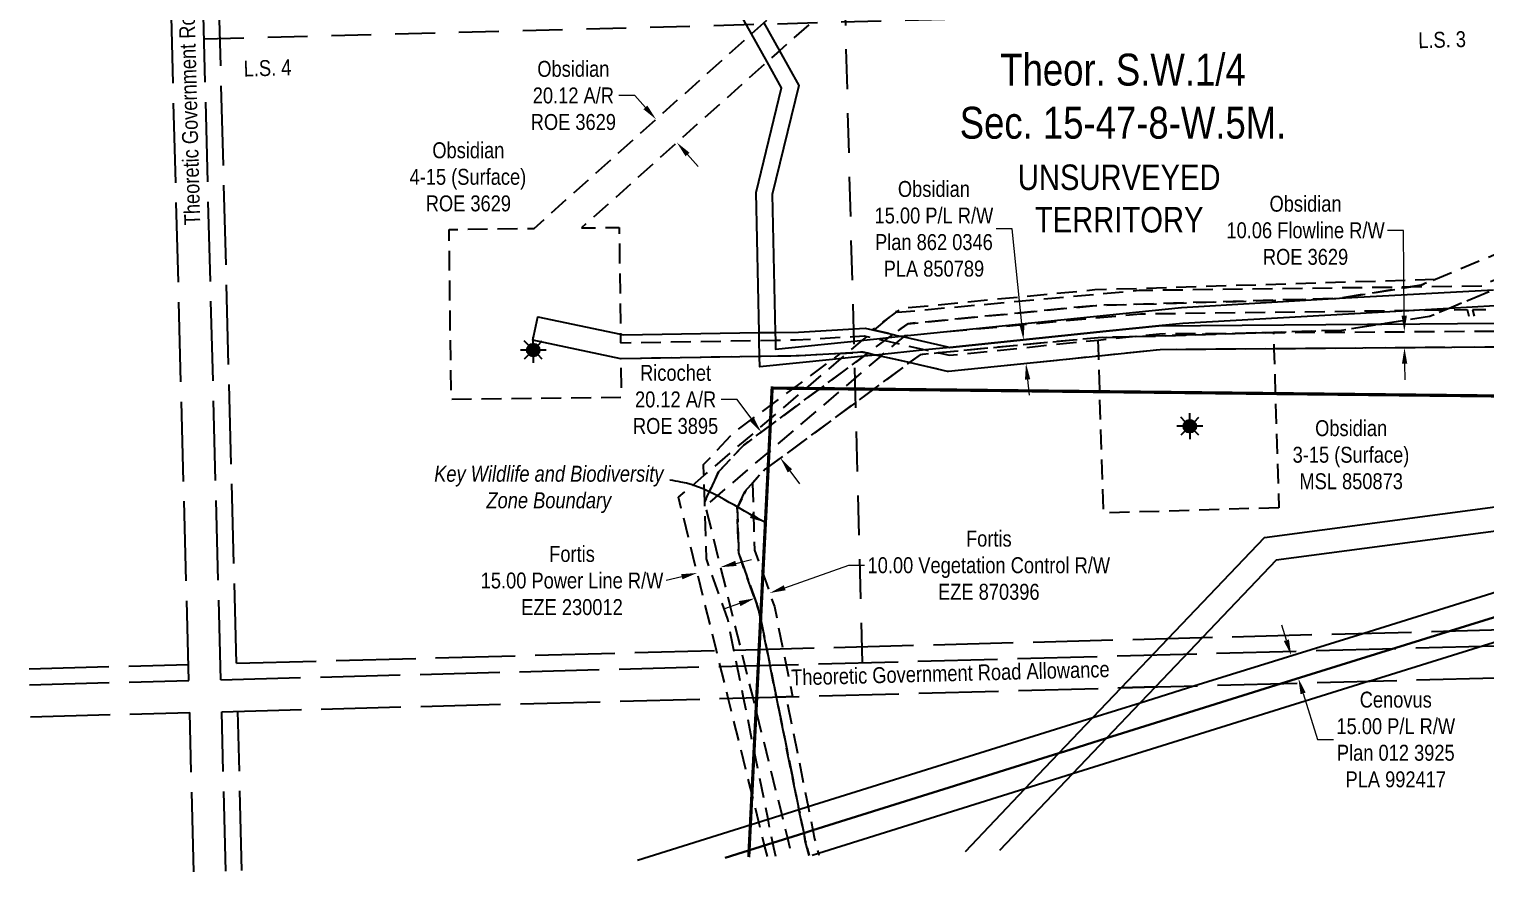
# Model space of a CAD drawing. Extents: x 627317 to 631716, y 5879068 to 5881748.
# Drawn here: x 627341 to 628254, y 5879068 to 5879597 of the extents above; entities that cross this region are included whole.
import ezdxf
from ezdxf.enums import TextEntityAlignment as Align

# ---------------------------------------------------------------- set-up
doc = ezdxf.new("R2010")
doc.units = 0
doc.header["$LTSCALE"] = 5
doc.header["$PDMODE"] = 35
doc.header["$PDSIZE"] = 5
for name, pattern in [('DASHDOT2', [12.7, 6.35, -3.175, 0, -3.175]), ('foc-ACCESSROAD', [3.75, 2.5, -1.25]), ('foc-FLOWLINE', [3.75, 2.5, -1.25]), ('foc-LSD', [8, 5, -3]), ('foc-UNSURVEYED', [12.5, 10, -2.5])]:
    doc.linetypes.add(name, pattern=pattern)
doc.layers.get('Defpoints').update_dxf_attribs({"color": 9})
for name, color, linetype in [('AS-WILDLIFE', 131, 'DASHDOT2'), ('C-AR', 13, 'foc-ACCESSROAD'), ('C-RW', 13, 'Continuous'), ('C-SYMBOL', 7, 'Continuous'), ('C-WS', 13, 'foc-ACCESSROAD'), ('C-WS-S', 8, 'Continuous'), ('F-AR', 190, 'foc-ACCESSROAD'), ('F-EZE', 190, 'foc-FLOWLINE'), ('F-RW', 190, 'Continuous'), ('L-ROAD-T', 7, 'Continuous'), ('L-SECTION-LSD', 7, 'foc-LSD'), ('L-UNS-T', 3, 'Continuous'), ('L-USEC', 7, 'foc-UNSURVEYED')]:
    doc.layers.add(name, color=color, linetype=linetype)
for name, color, linetype, lineweight in [('C-AR-T', 13, 'Continuous', 9), ('C-EZE-T', 13, 'Continuous', 9), ('C-RW-T', 13, 'Continuous', 9), ('C-WS-T', 13, 'Continuous', 9), ('F-AR-T', 190, 'Continuous', 9), ('F-EZE-T', 190, 'Continuous', 9), ('F-RW-T', 190, 'Continuous', 9)]:
    doc.layers.add(name, color=color, linetype=linetype, lineweight=lineweight)
doc.styles.add('100L', font='ARIALN.TTF', dxfattribs={"height": 11})
doc.styles.add('175L', font='ARIALN.TTF', dxfattribs={"height": 20})
doc.styles.add('240', font='ARIALN.TTF', dxfattribs={"height": 30})
doc.styles.add('80CG', font='ARIALN.TTF', dxfattribs={"height": 10})
doc.styles.add('80L', font='ARIALN.TTF', dxfattribs={"height": 10})
doc.dimstyles.new('Compass 5 000', dxfattribs={"dimscale": 5, "dimtxt": 9, "dimasz": 2, "dimexe": 0.2, "dimexo": 0.0625, "dimgap": 0.5, "dimtad": 0, "dimtih": 1, "dimtoh": 1, "dimzin": 0, "dimdsep": 46, "dimtxsty": '80CG', "dimcen": 0.1, "dimse1": 1, "dimse2": 1, "dimclrd": 256, "dimclrt": 256, "dimaunit": 1, "dimadec": 4, "dimazin": 0, "dimtfac": 0.06, "dimtofl": 0, "dimtmove": 0, "dimatfit": 1, "dimfxl": 0.2, "dimtolj": 1, "dimtzin": 0, "dimlwd": -1, "dimarcsym": 0})

# ---------------------------------------------------------------- blocks, each defined once
blk = doc.blocks.new('GAS')
h = blk.add_hatch(color=255)
h.dxf.hatch_style = 1
edge = h.paths.add_edge_path()
edge.add_arc((0, 0), 0.9, 0, 360)
for p, q in [((-0.81, 0), (-1.62, 0)), ((-0.57, 0.57), (-1.14, 1.14)), ((0, 0.81), (0, 1.62)), ((0.57, 0.57), (1.14, 1.14)), ((1.62, 0), (0.81, 0)), ((-0.57, -0.57), (-1.14, -1.14)), ((0, -0.81), (0, -1.62)), ((1.14, -1.14), (0.57, -0.57))]:
    blk.add_line(p, q)
blk.add_circle((0, 0), 0.8)
blk = doc.blocks.new('*D430')
at = {"layer": 'Defpoints', "color": 0, "transparency": 16777216}
for p in [(627774.35, 5879260.71), (627759.79, 5879257.1), (627760.06, 5879256.01)]:
    blk.add_point(p, dxfattribs=at)
at = {"layer": 'F-EZE-T', "transparency": 16777216}
for p, q in [((627784.33, 5879262.01), (627794.04, 5879264.41)), ((627750.35, 5879253.6), (627740.64, 5879251.2))]:
    blk.add_line(p, q, dxfattribs=at)
for points in [[(627783.93, 5879263.63), (627784.73, 5879260.39), (627774.62, 5879259.61)], [(627749.95, 5879255.22), (627750.75, 5879251.99), (627760.06, 5879256.01)]]:
    blk.add_solid(points, dxfattribs=at)
at = {"layer": 'F-EZE-T', "transparency": 16777216, "insert": (627681.5, 5879251.2), "char_height": 10, "attachment_point": 5, "style": '80CG'}
blk.add_mtext('\\A1;Fortis\\P15.00 Power Line R/W\\PEZE 230012', dxfattribs=at)
blk = doc.blocks.new('*D433')
at = {"layer": 'Defpoints', "color": 0, "transparency": 16777216}
for p in [(627794.03, 5879245.87), (627803.47, 5879249.18), (627805.51, 5879243.38)]:
    blk.add_point(p, dxfattribs=at)
at = {"layer": 'F-EZE-T', "transparency": 16777216}
for p, q in [((627814.94, 5879246.7), (627855.09, 5879260.79)), ((627855.09, 5879260.79), (627865.09, 5879260.79)), ((627786.63, 5879236.75), (627777.2, 5879233.44))]:
    blk.add_line(p, q, dxfattribs=at)
for points in [[(627814.39, 5879248.27), (627815.5, 5879245.12), (627805.51, 5879243.38)], [(627786.08, 5879238.32), (627787.18, 5879235.18), (627796.07, 5879240.07)]]:
    blk.add_solid(points, dxfattribs=at)
at = {"layer": 'F-EZE-T', "transparency": 16777216, "insert": (627943.02, 5879260.79), "char_height": 10, "attachment_point": 5, "style": '80CG'}
blk.add_mtext('\\A1;Fortis\\P10.00 Vegetation Control R/W\\PEZE 870396', dxfattribs=at)
blk = doc.blocks.new('*D446')
at = {"layer": 'C-RW-T', "transparency": 16777216}
for p, q in [((627957.65, 5879471.88), (627947.65, 5879471.88)), ((627963.78, 5879412.24), (627957.65, 5879471.88)), ((627967.36, 5879377.45), (627968.39, 5879367.5))]:
    blk.add_line(p, q, dxfattribs=at)
for points in [[(627965.44, 5879412.41), (627962.13, 5879412.06), (627964.81, 5879402.29)], [(627969.02, 5879377.62), (627965.7, 5879377.28), (627966.34, 5879387.39)]]:
    blk.add_solid(points, dxfattribs=at)
at = {"layer": 'Defpoints', "color": 0, "transparency": 16777216}
for p in [(627942.16, 5879399.96), (627943.69, 5879385.07), (627966.34, 5879387.39)]:
    blk.add_point(p, dxfattribs=at)
at = {"layer": 'C-RW-T', "transparency": 16777216, "insert": (627908.57, 5879471.88), "char_height": 10, "attachment_point": 5, "style": '80CG'}
blk.add_mtext('\\A1;Obsidian\\P15.00 P/L R/W\\PPlan 862 0346\\PPLA 850789', dxfattribs=at)
blk = doc.blocks.new('*D455')
at = {"layer": 'Defpoints', "color": 0, "transparency": 16777216}
for p in [(628137.22, 5879189.93), (628056.6, 5879180.4), (628061.08, 5879166.1)]:
    blk.add_point(p, dxfattribs=at)
at = {"layer": 'F-RW-T', "transparency": 16777216}
for p, q in [((628129.75, 5879213.78), (628126.76, 5879223.33)), ((628140.21, 5879180.39), (628149.27, 5879151.44)), ((628149.27, 5879151.44), (628159.27, 5879151.44))]:
    blk.add_line(p, q, dxfattribs=at)
for points in [[(628131.34, 5879214.28), (628128.16, 5879213.29), (628132.74, 5879204.24)], [(628141.8, 5879180.89), (628138.61, 5879179.89), (628137.22, 5879189.93)]]:
    blk.add_solid(points, dxfattribs=at)
at = {"layer": 'F-RW-T', "transparency": 16777216, "insert": (628198.36, 5879151.44), "char_height": 10, "attachment_point": 5, "style": '80CG'}
blk.add_mtext('\\A1;Cenovus\\P15.00 P/L R/W\\PPlan 012 3925\\PPLA 992417', dxfattribs=at)
blk = doc.blocks.new('*D464')
at = {"layer": 'Defpoints', "color": 0, "transparency": 16777216}
for p in [(627800.19, 5879344.37), (627804.84, 5879347.81), (627816.88, 5879331.53)]:
    blk.add_point(p, dxfattribs=at)
at = {"layer": 'F-AR-T', "transparency": 16777216}
for p, q in [((627785.05, 5879364.83), (627775.05, 5879364.83)), ((627794.24, 5879352.41), (627785.05, 5879364.83)), ((627818.19, 5879320.06), (627824.14, 5879312.02))]:
    blk.add_line(p, q, dxfattribs=at)
for points in [[(627795.58, 5879353.4), (627792.9, 5879351.42), (627800.19, 5879344.37)], [(627819.53, 5879321.05), (627816.85, 5879319.06), (627812.24, 5879328.09)]]:
    blk.add_solid(points, dxfattribs=at)
at = {"layer": 'F-AR-T', "transparency": 16777216, "insert": (627746.48, 5879364.83), "char_height": 10, "attachment_point": 5, "style": '80CG'}
blk.add_mtext('\\A1;Ricochet\\P20.12 A/R\\PROE 3895', dxfattribs=at)
blk = doc.blocks.new('*D481')
at = {"layer": 'C-AR-T', "transparency": 16777216}
for p, q in [((627720.88, 5879555.56), (627710.88, 5879555.56)), ((627727.54, 5879548.1), (627720.88, 5879555.56)), ((627753.96, 5879518.58), (627760.63, 5879511.13))]:
    blk.add_line(p, q, dxfattribs=at)
for points in [[(627728.79, 5879549.22), (627726.3, 5879546.99), (627734.21, 5879540.65)], [(627755.21, 5879519.69), (627752.72, 5879517.47), (627747.3, 5879526.03)]]:
    blk.add_solid(points, dxfattribs=at)
at = {"layer": 'Defpoints', "color": 0, "transparency": 16777216}
for p in [(627738.87, 5879544.82), (627734.21, 5879540.65), (627751.95, 5879530.2)]:
    blk.add_point(p, dxfattribs=at)
at = {"layer": 'C-AR-T', "transparency": 16777216, "insert": (627682.33, 5879555.56), "char_height": 10, "attachment_point": 5, "style": '80CG'}
blk.add_mtext('\\A1;Obsidian\\P20.12 A/R\\PROE 3629', dxfattribs=at)
blk = doc.blocks.new('*D482')
at = {"layer": 'C-EZE-T', "transparency": 16777216}
for p, q in [((628203.24, 5879470.94), (628193.24, 5879470.94)), ((628203.66, 5879417.38), (628203.24, 5879470.94)), ((628203.9, 5879387.26), (628203.98, 5879377.26))]:
    blk.add_line(p, q, dxfattribs=at)
for points in [[(628205.33, 5879417.4), (628202, 5879417.37), (628203.74, 5879407.38)], [(628205.57, 5879387.27), (628202.23, 5879387.25), (628203.82, 5879397.26)]]:
    blk.add_solid(points, dxfattribs=at)
at = {"layer": 'Defpoints', "color": 0, "transparency": 16777216}
for p in [(628204.5, 5879407.39), (628203.82, 5879397.26), (628204.58, 5879397.27)]:
    blk.add_point(p, dxfattribs=at)
at = {"layer": 'C-EZE-T', "transparency": 16777216, "insert": (628141.75, 5879470.94), "char_height": 10, "attachment_point": 5, "style": '80CG'}
blk.add_mtext('\\A1;Obsidian\\P10.06 Flowline R/W\\PROE 3629', dxfattribs=at)

msp = doc.modelspace()

# ---------------------------------------------------------------- linework, layer by layer
at = {"layer": 'C-AR', "flags": 128}
for points in [[(627809.45, 5879078.13), (627808.113, 5879083.42), (627807.458, 5879086.672), (627804.478, 5879101.471), (627789.143, 5879177.607), (627783.097, 5879207.622), (627779.201, 5879226.974), (627765.922, 5879264.778), (627764.795, 5879300.757), (627773.492, 5879319.398), (627789.226, 5879336.255), (627864.49, 5879391.962), (627867.061, 5879393.864), (627877.753, 5879401.778), (627880.343, 5879403.695), (627881.736, 5879404.726), (627882.961, 5879405.633), (627892.1, 5879412.397), (628010.073, 5879423.796), (628162.991, 5879428.357), (628214.373, 5879436.604), (628223.222, 5879440.302), (628259.8, 5879455.59), (628279.729, 5879463.92), (628454.881, 5879553.495), (628456.003, 5879554.234), (628774.213, 5879764.052), (628817.68, 5879795.855), (628846.607, 5879817.02), (628817.339, 5879816.264), (628250.723, 5879801.649), (628086.565, 5879797.414), (628054.394, 5879796.585), (627979.923, 5879792.613), (627753.087, 5879780.521), (627704.794, 5879782.204), (627696.469, 5879782.494), (627683.337, 5879782.952), (627639.745, 5879784.472), (627613.053, 5879779.522), (627584.77, 5879778.792), (627496.407, 5879776.516), (627468.018, 5879769.178), (627446.267, 5879755.703), (627445.65, 5879779.144), (627455.499, 5879785.247), (627459.969, 5879788.016), (627493.575, 5879796.701), (627562.406, 5879798.475), (627610.932, 5879799.726), (627638.234, 5879804.79), (627667.056, 5879803.785), (627680.188, 5879803.327), (627683.323, 5879803.217), (627726.687, 5879801.705), (627752.899, 5879800.791), (627979.212, 5879812.856), (627989.737, 5879813.416), (628053.593, 5879816.822), (628085.854, 5879817.654), (628250.192, 5879821.894), (628816.619, 5879836.503), (628868.739, 5879837.85), (628884.327, 5879838.238), (628897.306, 5879838.561), (628923.023, 5879839.201), (629055.307, 5879842.496), (629066.398, 5879842.773), (629072.829, 5879842.932), (629075.35, 5879842.995), (629080.562, 5879843.125), (629085.463, 5879843.247), (629109.176, 5879843.838), (629128.434, 5879844.007), (629142.888, 5879844.134), (629155.295, 5879844.243)], [(629155.831, 5879823.733), (629149.764, 5879823.711), (629108.797, 5879823.569), (629085.992, 5879823.001), (629075.963, 5879822.752), (629071.651, 5879822.644), (629063.933, 5879822.452), (629055.836, 5879822.25), (628882.141, 5879817.924), (628835.218, 5879783.592), (628818.213, 5879771.15), (628785.774, 5879747.415), (628476.334, 5879543.38), (628465.097, 5879535.972), (628456.412, 5879531.529), (628288.258, 5879445.534), (628260.369, 5879433.878), (628259.696, 5879433.596), (628231.831, 5879421.95), (628219.604, 5879416.84), (628189.522, 5879412.144), (628164.473, 5879408.235), (628121.606, 5879406.857), (628110.583, 5879406.592), (628031.152, 5879404.172), (628011.588, 5879403.576), (627911.629, 5879394.077), (627899.882, 5879392.961), (627893.118, 5879387.954), (627802.764, 5879321.08), (627794.7, 5879312.44), (627790.487, 5879307.926), (627785.187, 5879296.568), (627786.067, 5879268.539), (627798.776, 5879232.355), (627803.647, 5879208.167), (627809.692, 5879178.152), (627823.911, 5879107.558), (627826.891, 5879092.76), (627827.87, 5879087.901), (627830.206, 5879078.681)]]:
    msp.add_lwpolyline(points, dxfattribs=at)
at = {"layer": 'C-RW'}
for points in [[(628260.64, 5879423.566), (628231.831, 5879421.95), (628064.722, 5879412.583), (628049.744, 5879411.04), (628016.745, 5879407.638), (627918.642, 5879397.538), (627903.339, 5879395.962), (627872.028, 5879392.738), (627864.49, 5879391.962), (627844.947, 5879389.949), (627799.36, 5879385.255), (627799.222, 5879391.795), (627799.01, 5879401.861), (627798.906, 5879406.787), (627797.052, 5879494.657), (627813.025, 5879560.472), (627803.919, 5879576.703), (627794.085, 5879594.233), (627705.596, 5879751.97)], [(627801.768, 5879601.11), (627811.603, 5879583.578), (627823.74, 5879561.944), (627807.143, 5879493.558), (627808.971, 5879406.948), (627809.074, 5879402.022), (627809.194, 5879396.362), (627872.759, 5879402.913), (627880.343, 5879403.694), (627888.017, 5879404.485), (628063.937, 5879422.62), (628162.993, 5879428.324), (628259.697, 5879433.595)], [(628261.318, 5879397.712), (628121.917, 5879396.614), (628050.567, 5879396.05), (628048.292, 5879395.843), (628011.938, 5879392.084), (627917.724, 5879382.396), (627917.179, 5879382.497), (627893.118, 5879387.954), (627872.028, 5879392.738), (627869.291, 5879393.36), (627867.061, 5879393.864), (627864.095, 5879394.535), (627850.033, 5879393.713), (627824.12, 5879392.204), (627822.086, 5879392.161), (627799.222, 5879391.795), (627712.103, 5879390.402), (627656.895, 5879402.128), (627660.009, 5879416.796), (627711.918, 5879405.771), (627713.561, 5879405.422), (627798.906, 5879406.787), (627808.971, 5879406.948), (627823.547, 5879407.182), (627865.352, 5879409.627), (627870.086, 5879408.552), (627882.961, 5879405.633), (627885.356, 5879405.089), (627888.017, 5879404.485), (627916.261, 5879398.079), (627918.642, 5879397.538), (628016.745, 5879407.638), (628049.744, 5879411.04), (628180.582, 5879412.074), (628189.522, 5879412.144), (628260.925, 5879412.709)]]:
    msp.add_lwpolyline(points, dxfattribs=at)
at = {"layer": 'C-WS', "flags": 128}
for points in [[(628476.547, 5879531.535), (628477.165, 5879497.128), (628508.911, 5879497.699), (628539.684, 5879532.43), (628645.99, 5879607.81), (628864.287, 5879732.503), (628869.558, 5879735.514), (628886.106, 5879744.966), (628888.144, 5879746.13), (628893.137, 5879737.389), (628885.577, 5879733.072), (628880.766, 5879730.323), (628874.551, 5879726.773), (628856.103, 5879716.235), (628651.41, 5879599.314), (628546.451, 5879524.888), (628515.2, 5879489.617), (628515.599, 5879467.455), (628516.972, 5879391.081), (628410.245, 5879389.163), (628409.756, 5879416.359), (628409.721, 5879418.359), (628407.302, 5879416.98), (628375.104, 5879398.616), (628318.881, 5879398.172), (628303.189, 5879398.048), (628261.318, 5879397.712), (628121.917, 5879396.614), (628050.567, 5879396.05), (628048.292, 5879395.843), (628011.938, 5879392.084), (627917.724, 5879382.396), (627917.179, 5879382.497), (627893.118, 5879387.954), (627872.028, 5879392.738), (627869.291, 5879393.36), (627867.061, 5879393.864), (627864.095, 5879394.535), (627850.033, 5879393.713), (627824.12, 5879392.204), (627822.086, 5879392.161), (627799.222, 5879391.795), (627712.103, 5879390.402), (627712.397, 5879366.078), (627605.66, 5879364.79), (627605.183, 5879404.395), (627604.373, 5879471.527), (627657.691, 5879472.17), (627794.085, 5879594.233), (627801.768, 5879601.11), (627981.015, 5879761.523), (628007.891, 5879762.466), (628011.664, 5879762.599), (627811.603, 5879583.578), (627803.919, 5879576.703), (627687.502, 5879472.529), (627711.108, 5879472.814), (627711.918, 5879405.771), (627711.982, 5879400.467), (627799.01, 5879401.861), (627809.074, 5879402.022), (627821.712, 5879402.224), (627864.728, 5879404.739), (627872.759, 5879402.913), (627877.753, 5879401.778), (627903.339, 5879395.962), (627911.629, 5879394.077), (627918.34, 5879392.552), (628011.631, 5879402.161), (628031.152, 5879404.172), (628050.009, 5879406.114), (628110.583, 5879406.592), (628121.607, 5879406.819), (628261.054, 5879407.781), (628291.069, 5879408.018), (628306.761, 5879408.142), (628372.399, 5879408.66), (628409.514, 5879429.83), (628409.477, 5879431.898), (628408.329, 5879495.786), (628408.709, 5879495.896), (628457.036, 5879496.765), (628456.612, 5879520.394), (628456.412, 5879531.529), (628456.003, 5879554.234), (628774.213, 5879764.052), (628817.68, 5879795.855), (628817.893, 5879783.13), (628835.218, 5879783.592), (628818.213, 5879771.15), (628785.774, 5879747.415), (628476.334, 5879543.38), (628476.547, 5879531.535)], [(628124.955, 5879296.913), (628014.941, 5879293.561), (628011.938, 5879392.084), (628011.631, 5879402.161), (628011.588, 5879403.576), (628031.152, 5879404.172), (628110.583, 5879406.592), (628121.607, 5879406.819), (628121.917, 5879396.614), (628124.955, 5879296.913)]]:
    msp.add_lwpolyline(points, close=True, dxfattribs=at)
at = {"layer": 'F-AR', "flags": 128}
msp.add_lwpolyline([(627809.449, 5879078.13), (627808.113, 5879083.42), (627807.458, 5879086.672), (627804.477, 5879101.471), (627789.142, 5879177.607), (627783.099, 5879207.622), (627779.201, 5879226.974), (627765.922, 5879264.778), (627764.795, 5879300.757), (627773.492, 5879319.398), (627789.226, 5879336.255), (627864.49, 5879391.962), (627867.061, 5879393.864), (627877.753, 5879401.778), (627880.343, 5879403.694), (627881.736, 5879404.725), (627882.961, 5879405.633), (627892.1, 5879412.397), (628010.073, 5879423.796), (628162.993, 5879428.324), (628214.373, 5879436.604), (628223.222, 5879440.302), (628259.8, 5879455.59), (628279.729, 5879463.92), (628454.881, 5879553.494), (628456.003, 5879554.234), (628456.412, 5879531.529), (628288.258, 5879445.534), (628260.369, 5879433.878), (628259.697, 5879433.595), (628231.831, 5879421.95), (628219.604, 5879416.84), (628189.522, 5879412.144), (628164.472, 5879408.234), (628121.607, 5879406.819), (628110.583, 5879406.592), (628031.152, 5879404.172), (628011.588, 5879403.576), (627911.629, 5879394.077), (627899.882, 5879392.961), (627893.118, 5879387.954), (627802.764, 5879321.08), (627794.7, 5879312.44), (627790.487, 5879307.926), (627785.187, 5879296.568), (627786.067, 5879268.539), (627798.776, 5879232.355), (627803.646, 5879208.168), (627809.691, 5879178.153), (627823.911, 5879107.558), (627826.891, 5879092.76), (627827.87, 5879087.901), (627830.206, 5879078.681)], dxfattribs=at)
at = {"layer": 'F-EZE', "flags": 128}
for points in [[(627804.094, 5879077.987), (627802.342, 5879085.069), (627798.73, 5879099.671), (627779.512, 5879177.351), (627772.098, 5879207.33), (627748.313, 5879303.486), (627764.283, 5879317.11), (627850.306, 5879390.501), (627854.368, 5879393.967), (627863.768, 5879401.987), (627866.518, 5879404.333), (627871.175, 5879408.305), (627880.48, 5879416.245), (627883.038, 5879418.263), (627882.629, 5879419.278), (627885.484, 5879420.229), (627885.766, 5879419.56), (628037.333, 5879433.404), (628207.851, 5879435.555), (628252.559, 5879436.122), (628260.21, 5879439.954), (628456.292, 5879538.17), (628469.026, 5879544.549), (628782.92, 5879751.523), (628831.917, 5879783.504), (628861.398, 5879802.747), (628884.75, 5879817.989), (628914.847, 5879837.635), (628914.432, 5879838.988), (628913.004, 5879843.648), (628915.872, 5879844.527), (628917.458, 5879839.352), (628921.199, 5879841.814), (628923.011, 5879839.18), (628929.446, 5879829.278), (628923.094, 5879825.099), (628913.29, 5879818.7), (628860.54, 5879784.268), (628791.486, 5879739.197), (628476.547, 5879531.535), (628456.591, 5879521.546), (628286.81, 5879436.555), (628277.76, 5879432.002), (628260.645, 5879423.393), (628256.209, 5879421.162), (628246.434, 5879421.038), (628247.82, 5879415.775), (628244.919, 5879415.011), (628243.342, 5879420.999), (628229.126, 5879420.819), (628206.582, 5879420.534), (628038.111, 5879418.407), (627890.191, 5879404.741), (627889.438, 5879404.163), (627884.772, 5879400.182), (627876.599, 5879393.209), (627875.203, 5879392.018), (627765.106, 5879298.088), (627787.454, 5879207.738), (627794.868, 5879177.759), (627813.076, 5879104.165), (627816.688, 5879089.563), (627819.451, 5879078.395)], [(627830.206, 5879078.681), (627827.87, 5879087.901), (627826.891, 5879092.76), (627823.911, 5879107.558), (627809.692, 5879178.152), (627815.783, 5879178.314), (627829.671, 5879109.363), (627832.652, 5879094.564), (627833.726, 5879089.232), (627836.082, 5879079.931), (627836.358, 5879078.844)]]:
    msp.add_lwpolyline(points, dxfattribs=at)
for points in [[(628214.373, 5879436.604), (628162.993, 5879428.324), (628010.073, 5879423.796), (627892.1, 5879412.397), (627882.961, 5879405.633), (627870.086, 5879408.552), (627888.377, 5879422.09), (628009.439, 5879433.788), (628223.222, 5879440.302), (628214.373, 5879436.604)], [(627773.492, 5879319.398), (627764.795, 5879300.757), (627764.068, 5879323.965), (627782.536, 5879343.752), (627844.947, 5879389.949), (627850.033, 5879393.713), (627864.095, 5879394.535), (627867.061, 5879393.864), (627864.49, 5879391.962), (627789.226, 5879336.255), (627773.492, 5879319.398)], [(627819.842, 5879178.422), (627815.783, 5879178.314), (627809.691, 5879178.153), (627803.646, 5879208.168), (627798.776, 5879232.355), (627786.067, 5879268.539), (627785.187, 5879296.568), (627790.487, 5879307.926), (627794.7, 5879312.44), (627796.02, 5879270.398), (627808.448, 5879235.014), (627813.799, 5879208.437), (627819.842, 5879178.422)]]:
    msp.add_lwpolyline(points, close=True, dxfattribs=at)
at = {"layer": 'F-RW'}
for points in [[(628264.337, 5879282.61), (628123.397, 5879263.921), (628077.186, 5879215.437), (628077.186, 5879215.437), (628047.674, 5879184.478), (628026.065, 5879183.902), (628055.587, 5879214.862), (628116.072, 5879278.318), (628263.936, 5879297.925)], [(627722.584, 5879075.822), (627804.477, 5879101.471), (627823.911, 5879107.558), (627829.671, 5879109.363), (628008.381, 5879165.341), (628037.988, 5879174.599), (628071.727, 5879185.116), (628177.686, 5879218.112), (628178.367, 5879218.13), (628265.312, 5879245.443)], [(627777.482, 5879077.28), (627807.458, 5879086.672), (627826.891, 5879092.76), (627832.652, 5879094.564), (627987.016, 5879142.929), (627990.513, 5879144.046), (628016.919, 5879152.267), (628126.485, 5879186.574), (628232.78, 5879219.579), (628265.721, 5879229.848)], [(628265.721, 5879229.848), (628232.78, 5879219.579), (628126.485, 5879186.574), (628016.919, 5879152.267), (627990.513, 5879144.046), (627987.016, 5879142.929), (627832.652, 5879094.564), (627826.891, 5879092.76), (627807.458, 5879086.672), (627777.482, 5879077.28)], [(628266.13, 5879214.26), (628182.236, 5879188.058), (628181.689, 5879188.043), (627995.532, 5879129.864), (627965.708, 5879120.537), (627836.082, 5879079.931), (627832.267, 5879078.736)], [(627928.294, 5879081.286), (627965.708, 5879120.537), (627987.016, 5879142.929), (628008.381, 5879165.341), (628026.065, 5879183.902), (628047.674, 5879184.477), (628037.988, 5879174.599), (628016.919, 5879152.267), (627995.532, 5879129.864), (627949.782, 5879081.857)]]:
    msp.add_lwpolyline(points, dxfattribs=at)
at = {"layer": 'L-SECTION-LSD', "flags": 128}
for points in [[(627863.707, 5879199.721), (627842.577, 5880003.844)], [(627450.602, 5879591.092), (629060.76, 5879633.847)]]:
    msp.add_lwpolyline(points, dxfattribs=at)
at = {"layer": 'L-USEC', "flags": 128}
for points in [[(627441.082, 5879188.496), (627419.913, 5879992.623)], [(627461.186, 5879189.03), (627440.016, 5879993.157)], [(627470.977, 5879199.354), (627450.073, 5879993.424)], [(627470.977, 5879199.354), (628265.957, 5879220.469)], [(627461.186, 5879189.03), (628266.221, 5879210.412)], [(627340.852, 5879195.927), (627440.82, 5879198.553)], [(627341.116, 5879185.871), (627441.084, 5879188.496)], [(627461.715, 5879168.927), (628266.748, 5879190.309)], [(627474.403, 5879069.23), (627471.771, 5879169.187), (627471.771, 5879169.194)], [(627341.645, 5879165.768), (627441.612, 5879168.393)], [(627444.243, 5879068.429), (627441.612, 5879168.393)], [(627464.346, 5879068.963), (627461.715, 5879168.922), (627461.715, 5879168.927)]]:
    msp.add_lwpolyline(points, dxfattribs=at)

# ---------------------------------------------------------------- block references
at = {"layer": 'C-WS-S', "xscale": 4.998369999999989, "yscale": 4.998369999999989, "zscale": 4.998369999999989}
for p in [(627657.169, 5879395.86), (628069.123, 5879348.059)]:
    msp.add_blockref('GAS', p, dxfattribs=at)

# ---------------------------------------------------------------- texts
at = {"layer": 'AS-WILDLIFE', "insert": (627666.947, 5879308.399), "char_height": 9.99674, "attachment_point": 5, "style": '240'}
msp.add_mtext_dynamic_manual_height_columns('{\\fArial Narrow|b0|i1|c0|p34;Key Wildlife and Biodiversity Zone Boundary}', width=144.65037, gutter_width=44.985, heights=[0], dxfattribs=at)
at = {"layer": 'C-SYMBOL', "color": 3, "insert": (628027.216, 5879581.824), "char_height": 19.99348, "width": 203.17603, "attachment_point": 2, "style": '175L'}
msp.add_mtext('Theor. S.W.1/4 \\PSec. 15-47-8-W.5M.', dxfattribs=at)
at = {"layer": 'C-WS-T', "char_height": 9.99674, "attachment_point": 1, "style": '80L'}
for s, insert in [('\\pi14.39046;Obsidian\\P\\pi0.11476;4-15 (Surface)\\P\\pi10.26152;ROE 3629', (627579.464, 5879526.223)), ('\\pi14.39046;Obsidian\\P\\pi0.27842;3-15 (Surface)\\P\\pi4.5267;MSL 850873', (628133.376, 5879351.849))]:
    msp.add_mtext_dynamic_manual_height_columns(s, width=72.6002, gutter_width=49.984, heights=[0], dxfattribs=dict(at, insert=insert))
at = {"layer": 'L-ROAD-T', "style": '80L'}
for rotation, p in [(91.508022, (627440.641, 5879574.032)), (1.52144, (627918.881, 5879193.048))]:
    msp.add_text('Theoretic Government Road Allowance', height=9.99674, rotation=rotation, dxfattribs=at).set_placement(p, align=Align.MIDDLE_CENTER)
at = {"layer": 'L-UNS-T', "color": 3, "insert": (628024.81, 5879490.841), "char_height": 15.99478, "attachment_point": 5, "style": '80L'}
msp.add_mtext_dynamic_manual_height_columns('UNSURVEYED TERRITORY', width=126.37254, gutter_width=47.485, heights=[0], dxfattribs=at)

# ---------------------------------------------------------------- dimensions: what is measured, and where the dimension line sits
at = {"layer": 'C-AR-T'}
dim = msp.add_aligned_dim(p1=(627751.949, 5879530.199), p2=(627738.867, 5879544.817), distance=6.245, text='Obsidian\\P20.12 A/R\\PROE 3629', dimstyle='Compass 5 000', dxfattribs=at)
dim.commit()
dim.dimension.update_dxf_attribs({"geometry": '*D481', "text_midpoint": (627682.329, 5879555.556)})
at = {"layer": 'C-EZE-T'}
dim = msp.add_linear_dim(base=(628203.821, 5879397.259), p1=(628204.496, 5879407.391), p2=(628204.575, 5879397.265), angle=270.451594, text='Obsidian\\P10.06 Flowline R/W\\PROE 3629', dimstyle='Compass 5 000', dxfattribs=at)
dim.commit()
dim.dimension.update_dxf_attribs({"geometry": '*D482', "text_midpoint": (628141.747, 5879470.943), "dimtype": 161})
at = {"layer": 'C-RW-T'}
dim = msp.add_linear_dim(base=(627966.339, 5879387.395), p1=(627942.16, 5879399.959), p2=(627943.691, 5879385.066), angle=275.871208, text='Obsidian\\P15.00 P/L R/W\\PPlan 862 0346\\PPLA 850789', dimstyle='Compass 5 000', dxfattribs=at)
dim.commit()
dim.dimension.update_dxf_attribs({"geometry": '*D446', "text_midpoint": (627908.566, 5879471.876), "dimtype": 161})
at = {"layer": 'F-AR-T'}
dim = msp.add_linear_dim(base=(627800.192, 5879344.372), p1=(627816.885, 5879331.531), p2=(627804.837, 5879347.809), angle=126.506927, text='Ricochet\\P20.12 A/R\\PROE 3895', dimstyle='Compass 5 000', dxfattribs=at)
dim.commit()
dim.dimension.update_dxf_attribs({"geometry": '*D464', "text_midpoint": (627746.482, 5879364.831), "dimtype": 161})
at = {"layer": 'F-EZE-T'}
dim = msp.add_linear_dim(base=(627805.509, 5879243.382), p1=(627794.03, 5879245.867), p2=(627803.471, 5879249.183), angle=19.352396, text='Fortis\\P10.00 Vegetation Control R/W\\PEZE 870396', dimstyle='Compass 5 000', dxfattribs=at)
dim.commit()
dim.dimension.update_dxf_attribs({"geometry": '*D433', "text_midpoint": (627943.018, 5879260.794), "dimtype": 161})
dim = msp.add_aligned_dim(p1=(627774.352, 5879260.706), p2=(627759.786, 5879257.103), distance=1.131, text='Fortis\\P15.00 Power Line R/W\\PEZE 230012', dimstyle='Compass 5 000', dxfattribs=at)
dim.commit()
dim.dimension.update_dxf_attribs({"geometry": '*D430', "text_midpoint": (627681.502, 5879251.203)})
at = {"layer": 'F-RW-T'}
dim = msp.add_linear_dim(base=(628137.217, 5879189.934), p1=(628056.603, 5879180.402), p2=(628061.083, 5879166.095), angle=287.385988, text='Cenovus\\P15.00 P/L R/W\\PPlan 012 3925\\PPLA 992417', dimstyle='Compass 5 000', dxfattribs=at)
dim.commit()
dim.dimension.update_dxf_attribs({"geometry": '*D455', "text_midpoint": (628198.355, 5879151.444), "dimtype": 161})

# ---------------------------------------------------------------- leaders
at = {"layer": 'AS-WILDLIFE', "path_type": 1}
msp.add_leader([(627802.858, 5879287.689), (627749.815, 5879313.049), (627742.925, 5879314.197)], dimstyle='Compass 5 000', override={"dimgap": 0.5, "dimtad": 0}, dxfattribs=at)

# ---------------------------------------------------------------- next in the draw order: texts
at = {"layer": 'L-SECTION-LSD', "attachment_point": 1, "rotation": 1.521019, "style": '100L', "bg_fill": 3, "box_fill_scale": 1.5, "bg_fill_color": 256, "bg_fill_transparency": 0}
for s, width, insert, char_height in [('L.S. 3', 30.36601, (628212.309, 5879595.214), 9.9967), ('\\pi1.98536;L.S. 4', 30.52994, (627473.359, 5879577.397), 9.99674)]:
    msp.add_mtext_dynamic_manual_height_columns(s, width=width, gutter_width=54.982, heights=[0], dxfattribs=dict(at, insert=insert, char_height=char_height))

# ---------------------------------------------------------------- next in the draw order: linework, layer by layer
at = {"layer": 'AS-WILDLIFE', "const_width": 1.999, "flags": 128}
msp.add_lwpolyline([(629150.676, 5880021.028), (629143.312, 5879989), (629142.437, 5879985.5), (629140.563, 5879979), (629138.25, 5879973), (629135.562, 5879967), (629132.5, 5879961.5), (629129, 5879956), (629125.187, 5879950.5), (629121.062, 5879945.5), (629116.563, 5879940.5), (629111.812, 5879936), (629106.75, 5879932), (629101.437, 5879928), (629095.875, 5879925), (629069.125, 5879910), (629067.438, 5879895), (629036.125, 5879801.5), (629007.062, 5879761), (628978.625, 5879721.5), (628949.688, 5879702), (628914.438, 5879678), (628650.125, 5879517), (628503, 5879427.5), (628473.688, 5879412.5), (628403.438, 5879376.5), (628356, 5879371.5), (628312.125, 5879366.5), (627807.063, 5879372), (627793.25, 5879095), (627792.384, 5879077.676)], dxfattribs=at)

doc.saveas('drawing.dxf')
